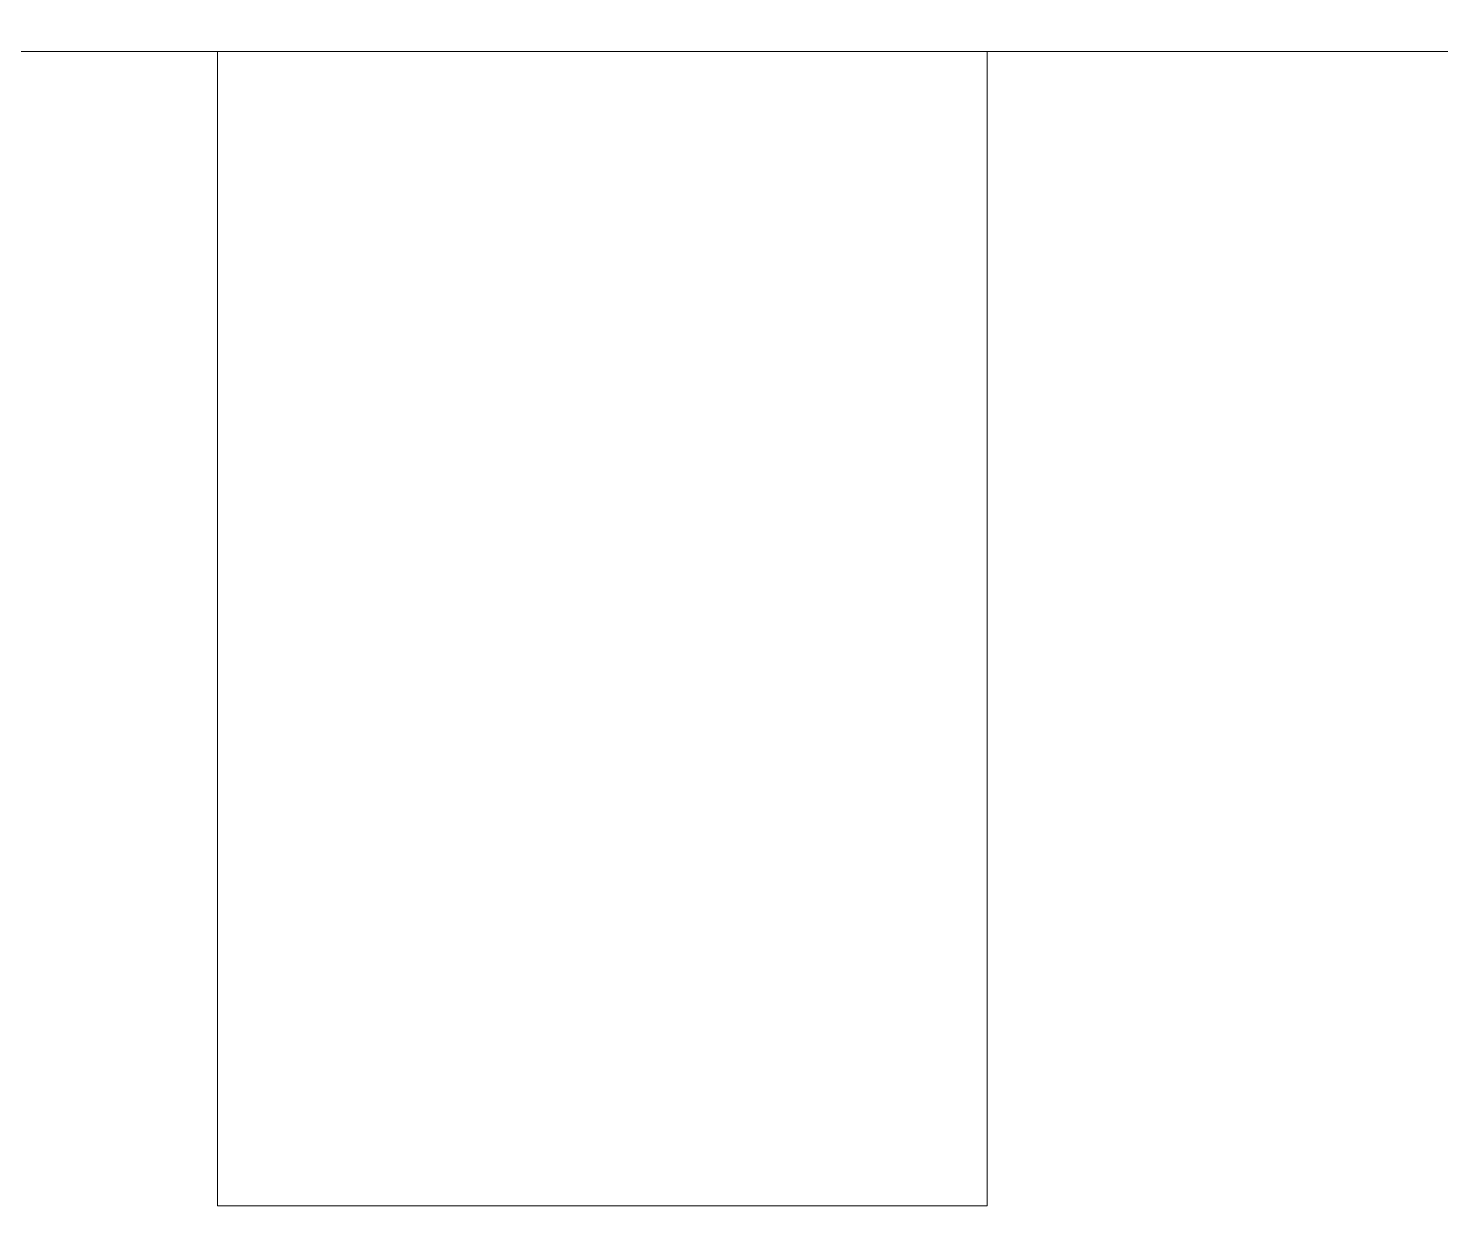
# Model space of a CAD drawing. Header units: centimetres. Extents: x -10.65 to -10.35, y -15 to -14.7.
# Drawn here: x -10.5335 to -10.4418, y -15 to -14.9235 of the extents above; entities that cross this region are included whole.
import ezdxf

# ---------------------------------------------------------------- set-up
doc = ezdxf.new("R2010")
doc.units = ezdxf.units.CM
doc.header["$MEASUREMENT"] = 0
doc.layers.add('Layer 1', color=7, linetype='Continuous')

msp = doc.modelspace()

# ---------------------------------------------------------------- linework, layer by layer
at = {"layer": 'Layer 1', "color": 250, "lineweight": 9}
msp.add_open_spline([(-10.65, -14.925), (-10.65, -14.925), (-10.65, -14.775), (-10.65, -14.775), (-10.65, -14.775), (-10.65, -14.775), (-10.35, -14.775), (-10.35, -14.775), (-10.35, -14.775), (-10.35, -14.775), (-10.35, -14.925), (-10.35, -14.925), (-10.35, -14.925), (-10.35, -14.925), (-10.65, -14.925), (-10.65, -14.925)], degree=3, knots=[0, 0, 0, 0, 0.25, 0.25, 0.25, 0.25, 0.5, 0.5, 0.5, 0.5, 0.75, 0.75, 0.75, 0.75, 1, 1, 1, 1], dxfattribs=at)
at = {"layer": 'Layer 1', "color": 7, "lineweight": 9}
msp.add_open_spline([(-10.52125, -15), (-10.52125, -15), (-10.52125, -14.925), (-10.52125, -14.925), (-10.52125, -14.925), (-10.52125, -14.925), (-10.47125, -14.925), (-10.47125, -14.925), (-10.47125, -14.925), (-10.47125, -14.925), (-10.47125, -15), (-10.47125, -15), (-10.47125, -15), (-10.47125, -15), (-10.52125, -15), (-10.52125, -15)], degree=3, knots=[0, 0, 0, 0, 0.25, 0.25, 0.25, 0.25, 0.5, 0.5, 0.5, 0.5, 0.75, 0.75, 0.75, 0.75, 1, 1, 1, 1], dxfattribs=at)

doc.saveas('drawing.dxf')
